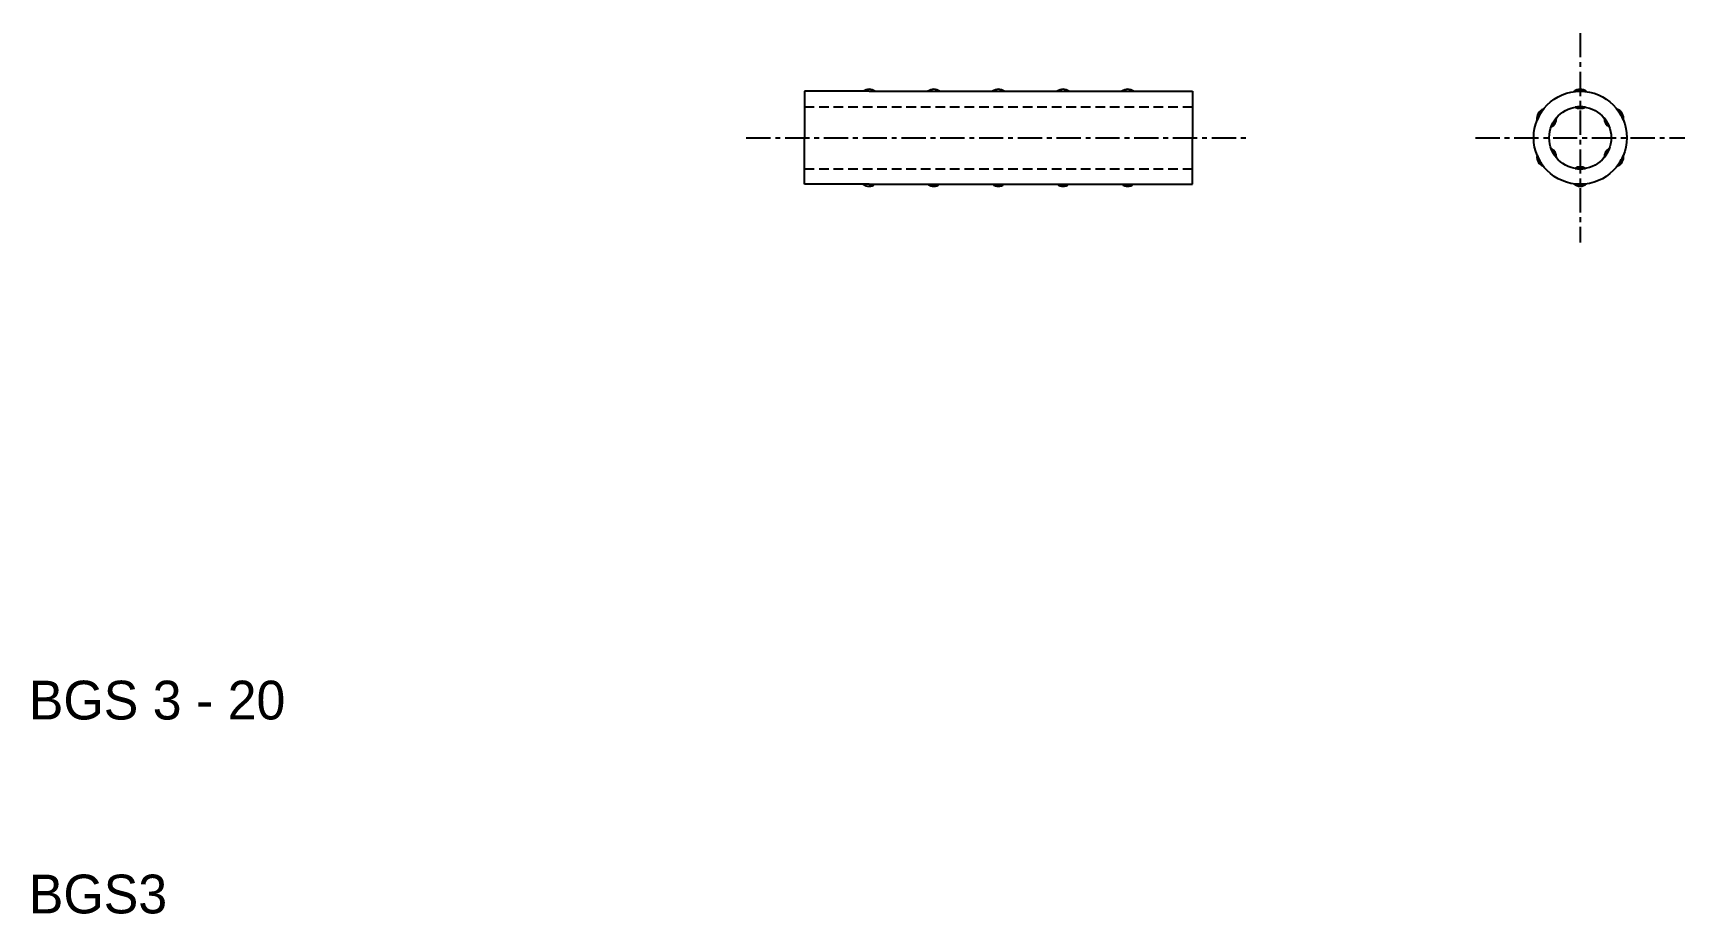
# Model space of a CAD drawing. Extents: x 10.2 to 95.4, y 10 to 55.4.
import ezdxf

# ---------------------------------------------------------------- set-up
doc = ezdxf.new("R2010")
doc.units = 0
doc.linetypes.add('CENTER', pattern=[2, 1.25, -0.25, 0.25, -0.25])
doc.linetypes.add('DASHED', pattern=[0.75, 0.5, -0.25])
doc.layers.get('0').update_dxf_attribs({"linetype": 'CONTINUOUS'})
doc.layers.add('CENTER', color=1, linetype='CENTER')

msp = doc.modelspace()

# ---------------------------------------------------------------- linework, layer by layer
at = {"color": 7, "linetype": 'CONTINUOUS'}
for p, q in [((53.033, 52.4), (50, 52.4)), ((50, 52.4), (50, 50)), ((53.333, 52.4), (53.033, 52.4)), ((53.333, 52.4), (53.633, 52.4)), ((53.633, 52.4), (70, 52.4)), ((70, 52.4), (70, 50)), ((50, 47.6), (50, 50)), ((70, 47.6), (70, 50)), ((53.333, 47.6), (50, 47.6)), ((53.333, 47.6), (70, 47.6))]:
    msp.add_line(p, q, dxfattribs=at)
at = {"color": 3, "linetype": 'DASHED'}
for p, q in [((50, 51.6), (70, 51.6)), ((50, 48.4), (70, 48.4))]:
    msp.add_line(p, q, dxfattribs=at)
at = {"color": 7, "linetype": 'CONTINUOUS'}
for radius in [2.4, 1.6]:
    msp.add_circle((90, 50), radius, dxfattribs=at)
for centre, radius, start, end in [((53.333, 52), 0.5, 53.1301, 126.8699), ((56.667, 52), 0.5, 53.1301, 126.8699), ((60, 52), 0.5, 53.1301, 126.8699), ((63.333, 52), 0.5, 53.1301, 126.8699), ((66.667, 52), 0.5, 53.1301, 126.8699), ((90, 52), 0.5, 49.02537, 130.97463), ((90, 50), 2.4, 82.14831, 97.85169), ((88.268, 51), 0.5, 109.02537, 190.97463), ((90, 50), 2.4, 142.14831, 157.85169), ((90, 50), 1.6, 80.37991, 99.62009), ((90, 52), 0.5, 237.67194, 302.32806), ((90, 50), 2.4, 22.14831, 37.85169), ((91.732, 51), 0.5, 349.02537, 70.97463), ((90, 50), 1.6, 140.37991, 159.62009), ((88.268, 51), 0.5, 297.67194, 2.32806), ((90, 50), 1.6, 20.37991, 39.62009), ((91.732, 51), 0.5, 177.67194, 242.32806), ((90, 50), 1.6, 200.37991, 219.62009), ((88.268, 49), 0.5, 357.67194, 62.32806), ((90, 50), 1.6, 320.37991, 339.62009), ((91.732, 49), 0.5, 117.67194, 182.32806), ((88.268, 49), 0.5, 169.02537, 250.97463), ((90, 50), 2.4, 202.14831, 217.85169), ((90, 50), 2.4, 322.14831, 337.85169), ((91.732, 49), 0.5, 289.02537, 10.97463), ((90, 48), 0.5, 57.67194, 122.32806), ((90, 50), 1.6, 260.37991, 279.62009), ((53.333, 48), 0.5, 233.1301, 306.8699), ((56.667, 48), 0.5, 233.1301, 306.8699), ((60, 48), 0.5, 233.1301, 306.8699), ((63.333, 48), 0.5, 233.1301, 306.8699), ((66.667, 48), 0.5, 233.1301, 306.8699), ((90, 50), 2.4, 262.14831, 277.85169), ((90, 48), 0.5, 229.02537, 310.97463)]:
    msp.add_arc(centre, radius, start, end, dxfattribs=at)
at = {"layer": 'CENTER', "color": 1, "linetype": 'CENTER'}
for p, q in [((90, 55.4), (90, 44.6)), ((47, 50), (73, 50)), ((84.6, 50), (95.4, 50))]:
    msp.add_line(p, q, dxfattribs=at)

# ---------------------------------------------------------------- texts
at = {"color": 7, "linetype": 'CONTINUOUS'}
for s, p in [('BGS 3 - 20', (10, 20)), ('BGS3', (10, 10))]:
    msp.add_text(s, height=2, dxfattribs=at).set_placement(p)

doc.saveas('drawing.dxf')
